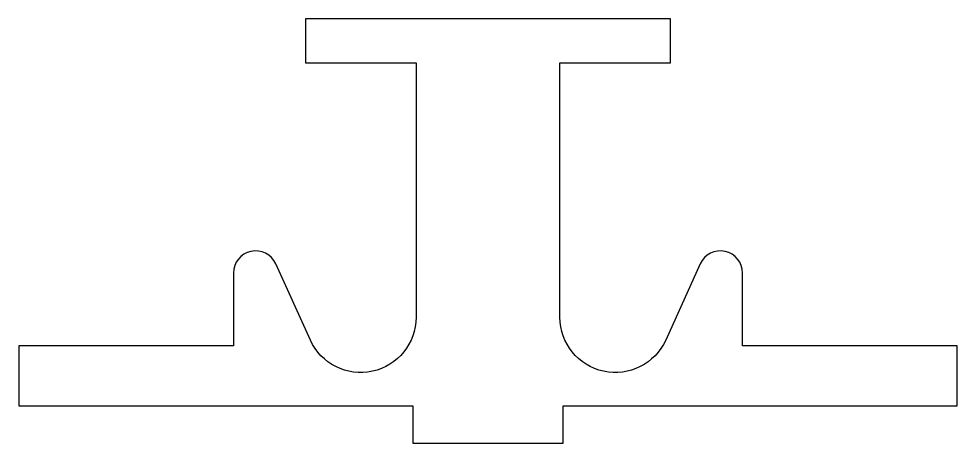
# Model space of a CAD drawing. Extents: x 361.6 to 404, y 213.2 to 232.4.
import ezdxf

# ---------------------------------------------------------------- set-up
doc = ezdxf.new("R2010")
doc.units = 0
doc.layers.add('ANA', color=220, linetype='CONTINUOUS')

msp = doc.modelspace()

# ---------------------------------------------------------------- linework, layer by layer
at = {"layer": 'ANA', "color": 0}
msp.add_lwpolyline([(391.021, 230.448), (391.021, 232.448), (374.521, 232.448), (374.521, 230.448), (379.521, 230.448), (379.521, 218.948, -0.806949), (374.744, 217.916), (373.181, 221.361, 0.806949), (371.271, 220.948), (371.271, 217.648), (361.571, 217.648), (361.571, 214.948), (379.371, 214.948), (379.371, 213.248), (386.171, 213.248), (386.171, 214.948), (403.971, 214.948), (403.971, 217.648), (394.271, 217.648), (394.271, 220.948, 0.806949), (392.36, 221.361), (390.798, 217.916, -0.806949), (386.021, 218.948), (386.021, 230.448)], format="xyb", close=True, dxfattribs=at)

doc.saveas('drawing.dxf')
